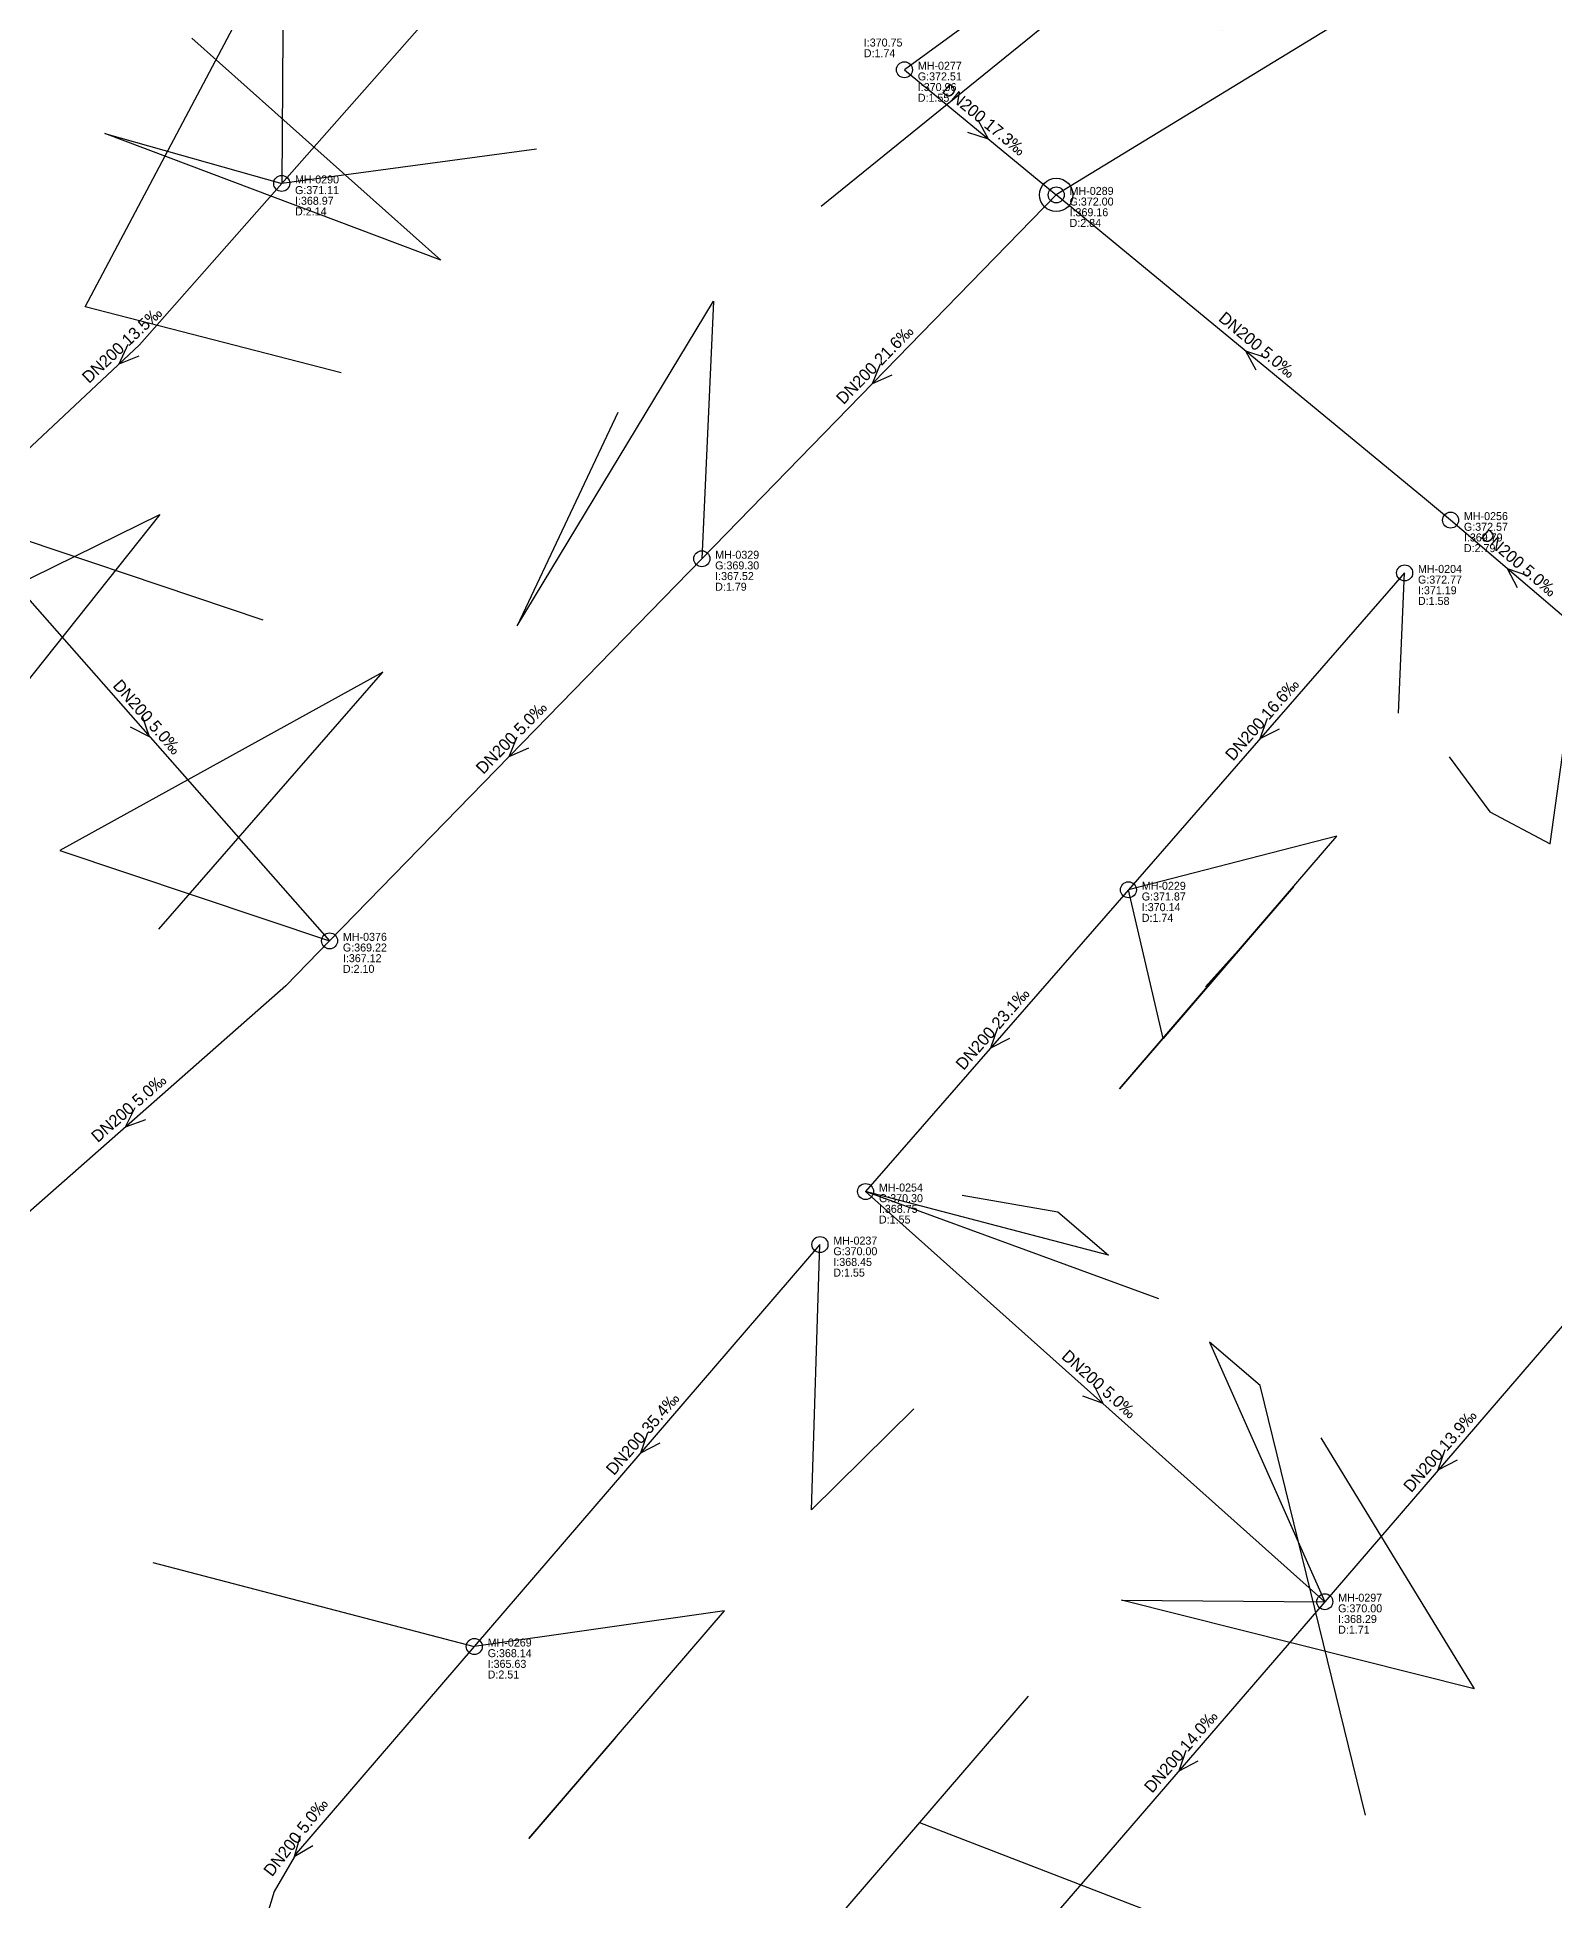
# Model space of a CAD drawing. Header units: metres. Extents: x 449900 to 451990, y 2566732 to 2570847.
# Drawn here: x 451222.2 to 451449.7, y 2569610.4 to 2569889.9 of the extents above; entities that cross this region are included whole.
import ezdxf
from ezdxf.enums import TextEntityAlignment as Align

# ---------------------------------------------------------------- set-up
doc = ezdxf.new("R2010")
doc.units = ezdxf.units.M
for name, color, linetype in [('SEW-DROP', 6, 'Continuous'), ('SEW-LABEL', 2, 'Continuous'), ('SEW-MH', 7, 'Continuous'), ('SEW-MH-LABEL', 8, 'Continuous'), ('SEW-PIPE-DN200', 3, 'Continuous'), ('SEW-RIDER', 8, 'Continuous')]:
    doc.layers.add(name, color=color, linetype=linetype)

msp = doc.modelspace()

# ---------------------------------------------------------------- linework, layer by layer
at = {"layer": 'SEW-DROP'}
msp.add_circle((451374.97, 2569866.24), 2.5, dxfattribs=at)
at = {"layer": 'SEW-LABEL'}
for p, q in [((451361.67, 2569875.65), (451364.75, 2569874.67)), ((451363.19, 2569877.51), (451364.75, 2569874.67)), ((451235.74, 2569843.8), (451234.37, 2569840.87)), ((451237.38, 2569842.05), (451234.37, 2569840.87)), ((451404.93, 2569839.98), (451403.38, 2569842.81)), ((451406.46, 2569841.83), (451403.38, 2569842.81)), ((451348.58, 2569840.87), (451347.35, 2569837.89)), ((451350.3, 2569839.2), (451347.35, 2569837.89)), ((451444.15, 2569807.3), (451442.65, 2569810.17)), ((451445.71, 2569809.13), (451442.65, 2569810.17)), ((451236.07, 2569786.49), (451238.96, 2569785.04)), ((451237.87, 2569788.08), (451238.96, 2569785.04)), ((451406.59, 2569787.71), (451405.52, 2569784.66)), ((451408.4, 2569786.13), (451405.52, 2569784.66)), ((451294.09, 2569784.94), (451292.86, 2569781.95)), ((451295.81, 2569783.27), (451292.86, 2569781.95)), ((451366.17, 2569741.33), (451365.11, 2569738.28)), ((451367.98, 2569739.75), (451365.11, 2569738.28)), ((451236.79, 2569729.32), (451235.33, 2569726.44)), ((451238.38, 2569727.52), (451235.33, 2569726.44)), ((451378.9, 2569686.14), (451381.94, 2569685.04)), ((451380.5, 2569687.93), (451381.94, 2569685.04)), ((451313.69, 2569680.61), (451312.64, 2569677.56)), ((451315.51, 2569679.05), (451312.64, 2569677.56)), ((451433.27, 2569678.04), (451432.22, 2569674.99)), ((451435.08, 2569676.48), (451432.22, 2569674.99)), ((451394.41, 2569632.95), (451393.36, 2569629.89)), ((451396.23, 2569631.38), (451393.36, 2569629.89)), ((451261.59, 2569620.15), (451260.7, 2569617.04)), ((451263.48, 2569618.68), (451260.7, 2569617.04))]:
    msp.add_line(p, q, dxfattribs=at)
at = {"layer": 'SEW-MH'}
for centre in [(451352.21, 2569885.01), (451258.81, 2569867.96), (451374.97, 2569866.24), (451434.11, 2569817.47), (451321.82, 2569811.68), (451427.22, 2569809.55), (451385.8, 2569762.03), (451265.99, 2569754.38), (451346.38, 2569716.79), (451339.54, 2569708.83), (451415.25, 2569655.28), (451287.7, 2569648.56)]:
    msp.add_circle(centre, 1.2, dxfattribs=at)
at = {"layer": 'SEW-PIPE-DN200'}
for points in [[(451306.85, 2569922.41), (451258.81, 2569867.96)], [(451352.21, 2569885.01), (451374.97, 2569866.24)], [(451258.81, 2569867.96), (451237.48, 2569843.78), (451209.94, 2569817.95)], [(451374.97, 2569866.24), (451321.82, 2569811.68)], [(451434.11, 2569817.47), (451430.19, 2569820.7), (451374.97, 2569866.24)], [(451209.94, 2569817.95), (451265.99, 2569754.38)], [(451453.48, 2569800.91), (451434.11, 2569817.47)], [(451321.82, 2569811.68), (451265.99, 2569754.38)], [(451427.22, 2569809.55), (451385.8, 2569762.03)], [(451385.8, 2569762.03), (451346.38, 2569716.79)], [(451265.99, 2569754.38), (451259.41, 2569747.62), (451206.43, 2569701.01)], [(451346.38, 2569716.79), (451415.25, 2569655.28)], [(451339.54, 2569708.83), (451287.7, 2569648.56)], [(451451.14, 2569696.97), (451415.25, 2569655.28)], [(451415.25, 2569655.28), (451373.43, 2569606.78)], [(451287.7, 2569648.56), (451261.05, 2569617.57), (451257.69, 2569611.83), (451255.37, 2569604.21), (451254.94, 2569592.15), (451255.23, 2569579.71)]]:
    msp.add_lwpolyline(points, dxfattribs=at)
at = {"layer": 'SEW-RIDER'}
for points in [[(451339.73, 2569864.57), (451379.86, 2569897.1), (451394.77, 2569916.03), (451352.21, 2569885.01)], [(451267.75, 2569839.54), (451229.35, 2569849.44), (451259.06, 2569905.64), (451258.81, 2569867.96)], [(451399.91, 2569891.03), (451424.8, 2569896.67), (451374.97, 2569866.24)], [(451245.36, 2569889.72), (451282.69, 2569856.44), (451232.29, 2569875.44), (451258.81, 2569867.96)], [(451297.03, 2569873.11), (451258.81, 2569867.96)], [(451309.22, 2569833.61), (451294.11, 2569801.6), (451323.57, 2569850.29), (451321.82, 2569811.68)], [(451199.15, 2569797.99), (451240.54, 2569818.3), (451212.37, 2569782.98), (451209.94, 2569817.95)], [(451256.05, 2569802.46), (451209.94, 2569817.95)], [(451426.32, 2569788.5), (451427.22, 2569809.55)], [(451433.9, 2569781.98), (451440.01, 2569773.75), (451449.06, 2569768.94), (451453.48, 2569800.91)], [(451240.4, 2569756.11), (451273.97, 2569794.65), (451225.56, 2569767.94), (451265.99, 2569754.38)], [(451410.55, 2569762.5), (451384.47, 2569732.18), (451417.07, 2569770.08), (451385.8, 2569762.03)], [(451397.34, 2569747.49), (451404.03, 2569754.92), (451390.99, 2569739.76), (451385.8, 2569762.03)], [(451360.86, 2569716.23), (451375.22, 2569713.76), (451382.8, 2569707.24), (451346.38, 2569716.79)], [(451390.38, 2569700.72), (451346.38, 2569716.79)], [(451353.6, 2569684.21), (451338.25, 2569669.05), (451339.54, 2569708.83)], [(451421.36, 2569623.27), (451405.54, 2569687.68), (451397.96, 2569694.2), (451415.25, 2569655.28)], [(451414.64, 2569679.85), (451437.67, 2569642.22), (451384.75, 2569655.5), (451415.25, 2569655.28)], [(451239.5, 2569661.17), (451287.7, 2569648.56)], [(451308.91, 2569634.94), (451295.87, 2569619.78), (451325.21, 2569653.89), (451287.7, 2569648.56)], [(451370.75, 2569641.1), (451338.15, 2569603.2), (451373.43, 2569606.78)], [(451354.45, 2569622.15), (451405.83, 2569602.3), (451375.18, 2569572.64), (451373.43, 2569606.78)]]:
    msp.add_lwpolyline(points, dxfattribs=at)

# ---------------------------------------------------------------- texts
at = {"layer": 'SEW-LABEL'}
for s, rotation, p in [('DN200 17.3‰', -39.5093, (451363.59, 2569876.83)), ('DN200 13.5‰', 43.1736, (451235.47, 2569843.09)), ('DN200 5.0‰', 320.4908, (451404.54, 2569843.06)), ('DN200 21.6‰', 45.7494, (451348.39, 2569840.16)), ('DN200 5.0‰', 319.4632, (451443.79, 2569810.39)), ('DN200 5.0‰', -48.5958, (451237.97, 2569787.36)), ('DN200 16.6‰', 48.9305, (451406.51, 2569786.99)), ('DN200 5.0‰', 45.7494, (451293.9, 2569784.23)), ('DN200 23.1‰', 48.9305, (451366.09, 2569740.61)), ('DN200 5.0‰', 41.3374, (451236.46, 2569728.63)), ('DN200 5.0‰', -41.7713, (451380.82, 2569687.24)), ('DN200 35.4‰', 49.3045, (451313.62, 2569679.89)), ('DN200 13.9‰', 49.2737, (451433.2, 2569677.32)), ('DN200 14.0‰', 49.2295, (451394.34, 2569632.23)), ('DN200 5.0‰', 52.2417, (451261.62, 2569619.43))]:
    msp.add_text(s, height=1.8, rotation=rotation, dxfattribs=at).set_placement(p, align=Align.CENTER)
at = {"layer": 'SEW-MH-LABEL'}
for s, p in [('I:370.75', (451346.11, 2569888.49)), ('D:1.74', (451346.11, 2569886.89)), ('G:372.51', (451354.21, 2569883.41)), ('MH-0277', (451354.21, 2569885.01)), ('D:1.55', (451354.21, 2569880.21)), ('I:370.96', (451354.21, 2569881.81)), ('G:371.11', (451260.81, 2569866.36)), ('MH-0290', (451260.81, 2569867.96)), ('MH-0289', (451376.97, 2569866.24)), ('D:2.14', (451260.81, 2569863.16)), ('I:368.97', (451260.81, 2569864.76)), ('G:372.00', (451376.97, 2569864.64)), ('I:369.16', (451376.97, 2569863.04)), ('D:2.84', (451376.97, 2569861.44)), ('G:372.57', (451436.11, 2569815.87)), ('MH-0256', (451436.11, 2569817.47)), ('D:2.79', (451436.11, 2569812.67)), ('I:369.79', (451436.11, 2569814.27)), ('G:369.30', (451323.82, 2569810.08)), ('MH-0329', (451323.82, 2569811.68)), ('I:367.52', (451323.82, 2569808.48)), ('G:372.77', (451429.22, 2569807.95)), ('MH-0204', (451429.22, 2569809.55)), ('D:1.79', (451323.82, 2569806.88)), ('D:1.58', (451429.22, 2569804.75)), ('I:371.19', (451429.22, 2569806.35)), ('G:371.87', (451387.8, 2569760.43)), ('MH-0229', (451387.8, 2569762.03)), ('D:1.74', (451387.8, 2569757.23)), ('I:370.14', (451387.8, 2569758.83)), ('MH-0376', (451267.99, 2569754.38)), ('G:369.22', (451267.99, 2569752.78)), ('I:367.12', (451267.99, 2569751.18)), ('D:2.10', (451267.99, 2569749.58)), ('G:370.30', (451348.38, 2569715.19)), ('MH-0254', (451348.38, 2569716.79)), ('D:1.55', (451348.38, 2569711.99)), ('I:368.75', (451348.38, 2569713.59)), ('G:370.00', (451341.54, 2569707.23)), ('MH-0237', (451341.54, 2569708.83)), ('D:1.55', (451341.54, 2569704.03)), ('I:368.45', (451341.54, 2569705.63)), ('G:370.00', (451417.25, 2569653.68)), ('MH-0297', (451417.25, 2569655.28)), ('D:1.71', (451417.25, 2569650.48)), ('I:368.29', (451417.25, 2569652.08)), ('MH-0269', (451289.7, 2569648.56)), ('G:368.14', (451289.7, 2569646.96)), ('I:365.63', (451289.7, 2569645.36)), ('D:2.51', (451289.7, 2569643.76))]:
    msp.add_text(s, height=1.2, dxfattribs=at).set_placement(p)

doc.saveas('drawing.dxf')
